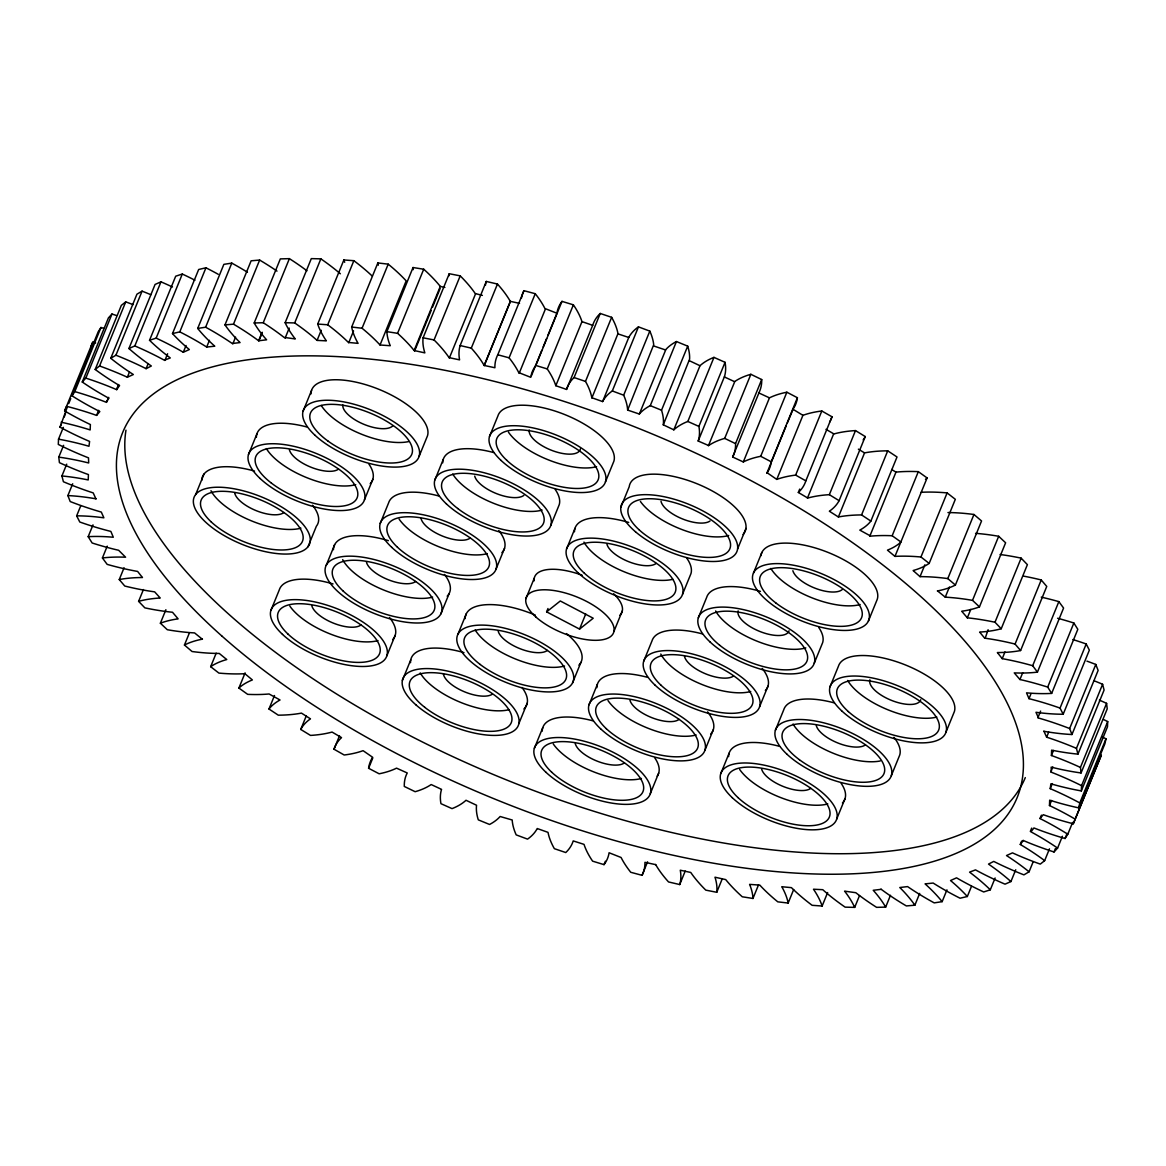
<?xml version="1.0" encoding="UTF-8"?>
<svg xmlns="http://www.w3.org/2000/svg" width="1166" height="1166" viewBox="0 0 1166 1166"><rect width="100%" height="100%" fill="white"/><g stroke="black" fill="none" stroke-linecap="round" stroke-linejoin="round"><path stroke-width="1.5" d="M1062.401 836.284L1057.591 848.09A151.784 62.468 22.2 0 0 1030.933 831.81L1033.936 827.962A149.073 61.346 22.2 0 0 1065.039 838.5L1067.794 834.229A151.784 62.468 22.2 0 0 1040.014 818.547L1043.264 814.699L1046.689 815.894A149.073 61.346 22.2 0 0 1073.288 823.764L1075.212 819.159A151.784 62.468 22.2 0 0 1050.726 806.143L1049.473 805.546L1049.677 800.168L1052.344 800.998A149.073 61.346 22.2 0 0 1078.739 807.878L1079.803 802.937A151.784 62.468 22.2 0 0 1050.245 788.668L1050.872 783.829A149.073 61.346 22.2 0 0 1081.319 790.912L1107.481 726.826L1107.7 721.579A151.784 62.468 22.2 0 0 1103.502 719.495M1081.319 790.912L1081.552 785.665A151.784 62.468 22.2 0 0 1051.353 772.227L1051.164 767.126A149.073 61.346 22.2 0 0 1081.057 772.956L1080.43 767.432A151.784 62.468 22.2 0 0 1054.195 756.515L1051.426 755.51L1051.63 750.146L1053.073 750.438A149.073 61.346 22.2 0 0 1077.938 754.125L1104.085 690.039L1102.599 684.267A151.784 62.468 22.2 0 0 1093.839 680.667M63.343 427.368L58.519 439.174L58.3 444.421A151.784 62.468 22.2 0 0 88.499 457.859L88.689 462.975A149.073 61.346 22.2 0 0 58.781 457.13L63.605 445.325M761.69 379.548L735.542 443.634A149.073 61.346 22.2 0 1 733.458 455.367L732.612 457.13L759.605 391.266A149.073 61.346 22.2 0 0 761.69 379.548L750.86 374.301L724.698 438.387A151.784 62.468 22.2 0 0 708.666 445.543L698.186 441.025L724.45 376.633A149.073 61.346 22.2 0 0 725.048 362.32L713.971 357.379L687.823 421.465A151.784 62.468 22.2 0 0 673.831 429.831L663.294 424.832L663.439 423.287A149.073 61.346 22.2 0 0 661.53 410.228L687.692 346.142L676.44 341.536A151.784 62.468 22.2 0 0 665.873 349.494L639.332 414.032L627.643 410.082L627.541 408.814A149.073 61.346 22.2 0 0 623.664 395.201L649.812 331.115L638.458 326.874A151.784 62.468 22.2 0 0 628.765 337.47L602.603 401.57L591.818 397.723A149.073 61.346 22.2 0 0 585.492 381.413L611.64 317.327L600.242 313.465A151.784 62.468 22.2 0 0 592.78 325.095L566.559 389.429L555.818 385.713A149.073 61.346 22.2 0 0 547.233 368.922L535.835 365.468A151.784 62.468 22.2 0 0 530.982 376.108L530.778 377.332L518.753 372.61A149.073 61.346 22.2 0 0 509.09 357.816L497.78 354.77A151.784 62.468 22.2 0 0 494.894 366.197L494.909 367.742L484.152 365.454L510.314 301.367L519.526 303.335M663.294 424.832L689.587 359.201A149.073 61.346 22.2 0 0 687.692 346.142M58.519 439.174A149.073 61.346 22.2 0 1 88.98 446.257L89.593 441.433A151.784 62.468 22.2 0 1 60.034 427.164L67.307 407.021M1101.87 736.664A151.784 62.468 22.2 0 1 1105.966 738.836L1104.887 743.791L1078.739 807.878M566.559 389.429L566.618 389.182A151.784 62.468 22.2 0 1 574.08 377.551L600.242 313.465M698.186 441.025L698.288 440.733A149.073 61.346 22.2 0 0 698.9 426.406L725.048 362.32M61.113 422.209A149.073 61.346 22.2 0 1 87.508 429.088L90.161 429.933L90.38 424.541L89.126 423.943A151.784 62.468 22.2 0 1 64.64 410.942L92.712 342.236A149.073 61.346 22.2 0 1 95.641 342.979M68.677 403.655L70.747 398.597M72.132 395.216L74.187 390.158M76.941 383.41L79.011 378.352M64.64 410.942L66.549 406.322A149.073 61.346 22.2 0 1 93.163 414.207L96.589 415.387L99.824 411.554A151.784 62.468 22.2 0 1 72.059 395.857L98.206 331.771L100.961 327.5A149.073 61.346 22.2 0 1 103.92 328.375M60.034 427.164L61.419 423.783M64.174 417.034L65.544 413.668M72.059 395.857L74.799 391.601L100.961 327.5M74.799 391.601A149.073 61.346 22.2 0 1 105.902 402.124L108.904 398.276A151.784 62.468 22.2 0 1 82.261 382.011L108.409 317.91L111.98 314.033A149.073 61.346 22.2 0 1 116.44 315.505M82.261 382.011L85.832 378.119L111.98 314.033M118.582 384.518L116.513 389.575L119.573 385.625L116.717 383.905A151.784 62.468 22.2 0 1 95.189 369.462L121.337 305.361L125.709 301.892A149.073 61.346 22.2 0 1 133.113 304.618M95.189 369.462L99.562 365.978L125.709 301.892M95.889 498.8L93.207 492.912L89.913 491.819A151.784 62.468 22.2 0 1 63.401 481.733L61.915 475.961L66.724 464.155M99.562 365.978A149.073 61.346 22.2 0 1 125.928 376.574L127.356 377.216L133.361 374.534L131.058 373.047A151.784 62.468 22.2 0 1 110.77 358.283L136.932 294.196L142.077 291.136A149.073 61.346 22.2 0 1 150.851 294.707M110.77 358.283L115.915 355.222L142.077 291.136M96.589 415.387L98.644 410.33M80.775 505.738L76.65 515.853A149.073 61.346 22.2 0 1 103.891 517.821L101.296 512.063A151.784 62.468 22.2 0 1 70.208 501.555L67.876 495.579L72.7 483.773M106.602 402.416L108.671 397.344M115.915 355.222A149.073 61.346 22.2 0 1 146.1 368.675L151.347 365.993A151.784 62.468 22.2 0 1 128.93 348.532L155.078 284.446L160.966 281.837A149.073 61.346 22.2 0 1 172.481 286.996M118.174 386.325L116.804 389.692L112.417 387.87A149.073 61.346 22.2 0 0 85.832 378.119M128.93 348.532L134.819 345.923L160.966 281.837M127.356 377.216L129.411 372.158M134.819 345.923A149.073 61.346 22.2 0 1 164.362 360.207L170.294 357.947A151.784 62.468 22.2 0 1 149.54 340.283L175.702 276.196L182.304 274.039A149.073 61.346 22.2 0 1 194.941 280.219M149.54 340.283L156.157 338.125L182.304 274.039M146.1 368.675L148.169 363.617M107.228 546.154L102.419 557.96A149.073 61.346 22.2 0 1 123.319 557.129L125.578 557.202L118.641 550.279A151.784 62.468 22.2 0 1 92.143 542.992L88.179 536.681L93.003 524.875M156.157 338.125A149.073 61.346 22.2 0 1 180.949 350.893L183.295 352.249L189.329 349.552L188.44 348.809A151.784 62.468 22.2 0 1 172.51 333.578L198.672 269.492L205.945 267.786A149.073 61.346 22.2 0 1 218.231 274.287M164.858 360.483L167.613 353.735M172.51 333.578L179.797 331.873L205.945 267.786M183.295 352.249L186.05 345.5M179.797 331.873A149.073 61.346 22.2 0 1 203.788 345.223L206.688 347.045L214.763 346.2A151.784 62.468 22.2 0 1 197.71 328.433L223.857 264.347L231.786 263.122A149.073 61.346 22.2 0 1 247.44 272.232M197.71 328.433L205.624 327.209L231.786 263.122M206.688 347.045L209.443 340.297M143.433 589.544L138.608 601.35A149.073 61.346 22.2 0 1 160.208 598.012L154.641 591.847A151.784 62.468 22.2 0 1 124.762 586.032L119.253 579.56L124.077 567.755M205.624 327.209A149.073 61.346 22.2 0 1 232.253 343.504L240.05 342.571A151.784 62.468 22.2 0 1 224.98 324.906L251.127 260.805L259.639 260.062A149.073 61.346 22.2 0 1 276.998 271.11M224.98 324.906L233.491 324.163L259.639 260.062M232.821 343.883L235.561 337.134M262.073 332.339L258.633 340.764L266.606 339.802L264.944 337.921A151.784 62.468 22.2 0 1 254.188 322.982L280.336 258.896L289.387 258.648A149.073 61.346 22.2 0 1 306.95 270.804M254.188 322.982L263.239 322.734L289.387 258.648M195.655 494.544L204.021 474.037M262.292 332.499L258.852 340.924L255.485 338.461A149.073 61.346 22.2 0 0 233.491 324.163M202.272 639.172L194.591 632.919L191.734 632.744A151.784 62.468 22.2 0 1 167.321 629.727L160.383 623.212L165.893 609.716M263.239 322.734A149.073 61.346 22.2 0 1 284.038 337.382L295.275 338.942L294.065 337.382A151.784 62.468 22.2 0 1 285.145 322.705L311.307 258.619L320.854 258.852A149.073 61.346 22.2 0 1 340.355 273.777M285.087 338.227L289.212 328.098M285.145 322.705L294.707 322.938L320.854 258.852M248.518 454.478L256.884 433.971M647.567 861.82L642.058 875.316L630.748 872.285A149.073 61.346 22.2 0 1 621.084 857.491L609.075 852.754L608.871 853.978A151.784 62.468 22.2 0 1 604.003 864.633L592.62 861.164A149.073 61.346 22.2 0 1 584.02 844.373L573.22 840.905A151.784 62.468 22.2 0 1 565.758 852.535L554.36 848.673A149.073 61.346 22.2 0 1 548.02 832.364L537.235 828.53A151.784 62.468 22.2 0 1 527.542 839.126L516.188 834.885A149.073 61.346 22.2 0 1 512.297 821.272L512.209 820.004L500.127 816.506A151.784 62.468 22.2 0 1 489.56 824.464L478.308 819.858A149.073 61.346 22.2 0 1 476.413 806.799L476.544 805.254L466.006 800.27A151.784 62.468 22.2 0 1 452.029 808.621L440.952 803.68A149.073 61.346 22.2 0 1 441.55 789.367L431.172 784.543A151.784 62.468 22.2 0 1 415.14 791.699L404.31 786.452A149.073 61.346 22.2 0 1 406.395 774.734L407.24 772.971L396.542 768.146L394.895 768.933A151.784 62.468 22.2 0 1 379.139 773.787L368.602 768.277A149.073 61.346 22.2 0 1 372.668 757.302L363.078 750.671L361.504 751.225A151.784 62.468 22.2 0 1 344.189 755L334.015 749.228A149.073 61.346 22.2 0 1 341.521 737.612L332.062 732.059A151.784 62.468 22.2 0 1 310.506 735.411L300.741 729.435A149.073 61.346 22.2 0 1 310.477 718.854L301.455 713.111A151.784 62.468 22.2 0 1 278.28 715.166L268.982 709.015A149.073 61.346 22.2 0 1 278.805 700.679L280.059 699.994L269.084 693.974A151.784 62.468 22.2 0 1 247.673 694.353L238.899 688.057A149.073 61.346 22.2 0 1 250.559 680.696L252.381 679.938L244.889 673.7A151.784 62.468 22.2 0 1 218.887 673.088L210.667 666.69A149.073 61.346 22.2 0 1 226.743 659.548L219.252 653.441A151.784 62.468 22.2 0 1 192.055 651.517L184.447 645.031L189.271 633.225M294.707 322.938A149.073 61.346 22.2 0 1 317.094 340.399L326.349 340.851A151.784 62.468 22.2 0 1 317.706 324.061L343.868 259.974L353.852 260.688A149.073 61.346 22.2 0 1 371.939 275.803M317.094 340.399L321.218 330.284M444.873 287.434L440.282 286.399L438.678 284.46A149.073 61.346 22.2 0 0 423.724 269.215L413.026 267.539L386.879 331.64A151.784 62.468 22.2 0 0 389.969 345.019L390.26 345.719L380.029 344.99L406.176 280.889L404.777 279.374A149.073 61.346 22.2 0 0 388.205 264.157L377.842 262.948L351.68 327.034A151.784 62.468 22.2 0 0 358.064 343.358L348.415 342.44A149.073 61.346 22.2 0 0 327.704 324.775L353.852 260.688M303.16 410.986L311.541 390.479M210.667 666.69L216.176 653.193M348.721 342.76L353.546 330.955M380.029 344.99L378.615 343.46A149.073 61.346 22.2 0 0 362.058 328.244L388.205 264.157M238.899 688.057L245.093 672.869M270.935 610.372L279.301 589.865A62.279 25.623 22.2 0 1 333.039 583.933M307.999 546.737A62.279 25.623 22.2 0 0 237.791 489.516A62.279 25.623 22.2 0 0 209.691 525.677A62.279 25.623 22.2 0 0 307.999 546.737L316.38 526.23A62.279 25.623 22.2 0 0 312.561 505.257M482.374 295.392L475.247 293.541A149.073 61.346 22.2 0 0 460.206 275.861L449.245 273.719L423.098 337.805A151.784 62.468 22.2 0 0 424.861 352.89L414.119 350.5L412.531 348.561A149.073 61.346 22.2 0 0 397.577 333.316L423.724 269.215M326.261 565.248L334.627 544.741M414.119 350.5L440.282 286.399M414.6 351.083L431.114 310.593M432.499 307.226L440.063 288.672M268.982 709.015L274.491 695.519M364.448 499.85L372.814 479.343M460.133 345.544L471.297 348.138A149.073 61.346 22.2 0 1 482.797 363.165L484.254 365.614L510.402 301.528L508.944 299.079A149.073 61.346 22.2 0 0 497.459 284.052L486.28 281.443L460.133 345.544A151.784 62.468 22.2 0 0 459.579 359.871L449.085 357.627A149.073 61.346 22.2 0 0 434.058 339.947L460.206 275.861M380.233 523.417L388.599 502.91A62.279 25.623 22.2 0 1 438.97 496.016M449.347 358.02L475.509 293.934M300.741 729.435L306.25 715.953M419.09 456.372L427.47 435.865A62.279 25.623 22.2 0 0 373.353 387.199A62.279 25.623 22.2 0 0 311.031 393.875M471.297 348.138L497.459 284.052M434.889 479.94L443.255 459.419M334.015 749.228L339.51 735.746M497.78 354.77L523.942 290.684L535.252 293.715A149.073 61.346 22.2 0 1 544.916 308.509L556.925 313.246L547.976 335.167M386.864 655.758L395.23 635.251M509.09 357.816L535.252 293.715M489.531 436.448L497.911 415.941A62.279 25.623 22.2 0 1 563.542 414.09A62.279 25.623 22.2 0 1 613.841 461.328L605.46 481.835M519.132 373.397L545.294 309.311M402.387 680.39L410.753 659.883M368.602 768.277L372.726 758.162M531.463 375.641L541.782 350.354M543.167 346.972L546.606 338.548M535.835 365.468L561.997 301.367L573.38 304.836A149.073 61.346 22.2 0 1 581.98 321.627L592.707 325.343M440.835 613.928A62.279 25.623 22.2 0 0 365.016 557.581A62.279 25.623 22.2 0 0 344.786 597.24A62.279 25.623 22.2 0 0 440.835 613.928L449.216 593.421M547.233 368.922L573.38 304.836M555.818 385.713L581.98 321.627M457.976 634.187L466.356 613.68M496.162 568.789L504.543 548.282M591.862 397.985L617.98 333.636A149.073 61.346 22.2 0 0 611.64 317.327M550.818 525.312L559.184 504.805A62.279 25.623 22.2 0 0 555.249 489.501M525.881 598.712L534.261 578.19M602.603 401.57A151.784 62.468 22.2 0 1 612.31 390.96L638.458 326.874M566.603 548.88L574.984 528.373M627.643 410.082L653.703 344.728A149.073 61.346 22.2 0 0 649.812 331.115M546.621 611.859L560.292 600.986L593.217 618.228L579.56 629.101L546.621 611.859L547.991 608.506M518.855 723.634L527.236 703.113M639.332 414.032L639.726 413.58A151.784 62.468 22.2 0 1 650.293 405.637L676.44 341.536M620.851 507.239L629.217 486.732A62.279 25.623 22.2 0 1 698.609 484.4A62.279 25.623 22.2 0 1 743.077 534.465M579.56 629.101L585.726 613.972M534.378 748.266L542.744 727.744M673.831 429.831L699.994 365.73A151.784 62.468 22.2 0 1 713.971 357.379M572.564 682.868A62.279 25.623 22.2 0 0 496.745 626.521A62.279 25.623 22.2 0 0 476.515 666.18A62.279 25.623 22.2 0 0 572.564 682.868L580.93 662.361M613.957 631.389L622.323 610.882M589.034 704.774L597.4 684.267M708.389 445.747L734.828 381.457A151.784 62.468 22.2 0 1 750.86 374.301M643.676 661.297L652.042 640.79A62.279 25.623 22.2 0 1 702.413 633.91M682.533 594.252L690.913 573.745A62.279 25.623 22.2 0 0 686.978 558.441M732.671 457.014L743.31 461.94L769.458 397.854L771.105 397.067A151.784 62.468 22.2 0 1 786.861 392.213L797.398 397.723A149.073 61.346 22.2 0 1 793.332 408.698L787.444 422.733M743.31 461.94L744.957 461.153A151.784 62.468 22.2 0 1 760.713 456.3L786.861 392.213M698.332 617.82L706.698 597.313A62.279 25.623 22.2 0 1 760.436 591.381M604.003 864.633L605.387 861.251M825.994 429.336L833.938 433.941A151.784 62.468 22.2 0 1 855.494 430.589L865.259 436.565L839.097 500.651L829.332 494.675A151.784 62.468 22.2 0 0 807.776 498.042L798.331 492.475A149.073 61.346 22.2 0 0 805.837 480.858L795.649 475.101A151.784 62.468 22.2 0 0 778.334 478.862L776.775 479.415L767.184 472.784A149.073 61.346 22.2 0 0 771.251 461.809L797.398 397.723M766.791 473.323L786.073 426.1M737.597 548.924L745.963 528.417M776.775 479.415L802.922 415.329L804.496 414.775A151.784 62.468 22.2 0 1 821.811 411L831.985 416.772L805.837 480.858M650.307 793.638L658.673 773.131M753.498 573.002L761.864 552.495M795.649 475.101L821.811 411M798.331 492.475L799.701 489.108M807.44 498.13L833.588 434.043M704.964 750.161L713.33 729.654M829.332 494.675L855.494 430.589M720.748 773.714L729.114 753.207M655.598 864.472L657.056 866.921A149.073 61.346 22.2 0 0 668.541 881.948L679.72 884.557L685.214 871.06M759.605 706.669L767.971 686.162M839.097 500.651A149.073 61.346 22.2 0 1 829.361 511.233L838.398 516.975L864.545 452.889A151.784 62.468 22.2 0 1 887.72 450.834L897.018 456.985L870.871 521.085A149.073 61.346 22.2 0 1 861.033 529.422L859.794 530.107L870.769 536.127A151.784 62.468 22.2 0 1 892.165 535.748L900.954 542.03A149.073 61.346 22.2 0 1 889.294 549.39L887.457 550.148L894.963 556.386A151.784 62.468 22.2 0 1 920.965 556.998L929.171 563.397L955.333 499.31L947.113 492.912A151.784 62.468 22.2 0 0 921.111 492.3M838.398 516.975A151.784 62.468 22.2 0 1 861.572 514.935L887.72 450.834M775.405 730.237L783.771 709.73A62.279 25.623 22.2 0 1 834.142 702.85M679.72 884.557A151.784 62.468 22.2 0 0 680.274 870.215L690.753 872.46A149.073 61.346 22.2 0 0 705.794 890.139L716.755 892.282L722.264 878.785M814.262 663.192L822.628 642.685A62.279 25.623 22.2 0 0 818.692 627.381M869.807 536.214L895.969 472.128L896.916 472.026A151.784 62.468 22.2 0 1 918.327 471.647L927.101 477.943L894.963 556.386M830.046 686.759L838.427 666.252A62.279 25.623 22.2 0 1 904.044 664.401A62.279 25.623 22.2 0 1 954.356 711.624L945.976 732.131M892.165 535.748L918.327 471.647M716.755 892.282A151.784 62.468 22.2 0 0 714.977 877.196L725.718 879.601L727.322 881.54A149.073 61.346 22.2 0 0 742.276 896.785L752.974 898.461L758.468 884.965M868.393 621.041A62.279 25.623 22.2 0 0 791.641 564.898A62.279 25.623 22.2 0 0 772.796 605.139A62.279 25.623 22.2 0 0 868.393 621.041L876.759 600.534A62.279 25.623 22.2 0 0 826.417 551.766A62.279 25.623 22.2 0 0 760.932 555.73M920.965 556.998L947.113 492.912M929.171 563.397A149.073 61.346 22.2 0 1 913.109 570.538L920.032 576.645L924.857 564.84M752.974 898.461A151.784 62.468 22.2 0 0 749.884 885.067L749.578 884.382L759.824 885.111L761.223 886.626A149.073 61.346 22.2 0 0 777.795 901.843L788.158 903.052L793.667 889.556M836.678 819.1L845.044 798.593M973.945 514.483L981.553 520.969L955.391 585.055L947.798 578.584L973.945 514.483A151.784 62.468 22.2 0 0 947.958 512.559M937.566 590.914L945.262 597.167L949.386 587.052M788.158 903.052A151.784 62.468 22.2 0 0 781.788 886.728L791.437 887.647A149.073 61.346 22.2 0 0 812.148 905.312L822.132 906.026L827.641 892.544M891.334 775.623L899.7 755.102A62.279 25.623 22.2 0 0 893.958 737.349M998.679 536.273L1005.617 542.788L979.455 606.874L972.517 600.359L998.679 536.273A151.784 62.468 22.2 0 0 975.563 533.343M1000.064 554.506A151.784 62.468 22.2 0 1 1021.139 558.135L1027.392 564.65L1001.23 628.751L994.992 622.236A151.784 62.468 22.2 0 0 969.85 618.097L967.343 617.834L970.782 609.41M822.132 906.026A151.784 62.468 22.2 0 0 813.489 889.235L822.759 889.687A149.073 61.346 22.2 0 0 845.146 907.148L854.693 907.381L859.517 895.575M1023.923 576.193A151.784 62.468 22.2 0 1 1041.238 579.968L1046.747 586.44L1020.6 650.541L1015.076 644.055A151.784 62.468 22.2 0 0 985.197 638.239L988.112 629.742M994.992 622.236L1021.139 558.135M854.693 907.381A151.784 62.468 22.2 0 0 845.787 892.704L844.578 891.145L855.8 892.704A149.073 61.346 22.2 0 0 876.613 907.352L885.664 907.104L890.474 895.299M1041.267 597.152A151.784 62.468 22.2 0 1 1058.845 601.627L1063.581 608.04L1037.434 672.126L1032.682 665.713A151.784 62.468 22.2 0 0 1002.235 658.659L1004.99 651.911M1015.076 644.055L1041.238 579.968M881 889.162L884.367 891.626A149.073 61.346 22.2 0 0 906.361 905.938L914.873 905.195L919.683 893.389M1043.687 731.242L1047.899 731.942A149.073 61.346 22.2 0 0 1071.962 734.522L1069.645 728.531A151.784 62.468 22.2 0 0 1038.542 718.023L1035.962 712.28A149.073 61.346 22.2 0 0 1063.188 714.233L1060.04 708.083A151.784 62.468 22.2 0 0 1028.995 698.667L1026.532 692.837L1029.563 693.1A149.073 61.346 22.2 0 0 1051.659 693.406L1047.695 687.095A151.784 62.468 22.2 0 0 1021.212 679.807L1019.929 679.53L1022.684 672.782M1032.682 665.713L1058.845 601.627M914.873 905.195A151.784 62.468 22.2 0 0 899.802 887.515L907.585 886.597A149.073 61.346 22.2 0 0 934.214 902.878L942.143 901.653L946.952 889.847M1028.995 698.667L1031.05 693.61M1047.695 687.095L1073.857 623.008A151.784 62.468 22.2 0 0 1057.591 618.257M1037.857 717.833L1040.611 711.085M942.143 901.653A151.784 62.468 22.2 0 0 925.075 883.886L933.164 883.056L936.05 884.863A149.073 61.346 22.2 0 0 960.055 898.214L967.328 896.508L971.467 886.393M1051.659 693.406L1077.821 629.319L1073.857 623.008M1077.938 754.125L1076.451 748.353A151.784 62.468 22.2 0 0 1049.939 738.267L1046.631 737.189L1048.7 732.131M1060.04 708.083L1086.202 643.982A151.784 62.468 22.2 0 0 1072.851 639.551M967.328 896.508A151.784 62.468 22.2 0 0 951.412 881.277L950.523 880.534L956.543 877.838L958.889 879.193A149.073 61.346 22.2 0 0 983.696 891.961L990.298 889.804L995.123 877.998M1063.188 714.233L1089.35 650.147L1086.202 643.982M1051.426 755.51L1053.496 750.452M1049.473 848.833L1044.663 860.639A151.784 62.468 22.2 0 0 1023.136 846.181L1020.279 844.476L1021.649 841.094M1050.785 772.009L1052.84 766.951M1069.645 728.531L1095.792 664.445A151.784 62.468 22.2 0 0 1086.931 661.122M1030.307 831.475L1031.677 828.108M990.298 889.804A151.784 62.468 22.2 0 0 969.558 872.139L975.49 869.88A149.073 61.346 22.2 0 0 1005.034 884.163L1010.922 881.554L1015.746 869.749M1071.962 734.522L1098.124 670.421L1095.792 664.445M1050.245 788.668L1052.315 783.596M1040.014 818.547L1041.398 815.165M1049.473 805.546L1051.543 800.488M1076.451 748.353L1102.599 684.267M1010.922 881.554A151.784 62.468 22.2 0 0 988.506 864.093L993.738 861.412A149.073 61.346 22.2 0 0 1023.923 874.864L1029.068 871.804L1033.207 861.689M1080.43 767.432L1106.578 703.346A151.784 62.468 22.2 0 0 1099.392 700.125M1081.057 772.956L1107.219 708.87L1106.578 703.346M1023.048 840.394L1027.421 842.231A149.073 61.346 22.2 0 0 1054.02 851.967L1055.39 848.586M1081.552 785.665L1107.7 721.579M1065.039 838.5L1067.109 833.428M1079.803 802.937L1105.966 738.836M1067.794 834.229L1072.618 822.424M1073.288 823.764L1101.36 755.058L1075.212 819.159M90.788 346.841L92.712 342.236M1020.279 844.476L1023.34 840.511M1054.02 851.967L1057.591 848.09M1044.663 860.639L1040.291 864.108A149.073 61.346 22.2 0 1 1013.924 853.527L1012.496 852.871L1006.491 855.553L1008.794 857.039A151.784 62.468 22.2 0 1 1029.068 871.804M202.461 639.128L199.561 639.74A149.073 61.346 22.2 0 0 184.447 645.031M937.377 590.958L940.292 590.346A149.073 61.346 22.2 0 0 955.391 585.055M881.219 889.323L873.247 890.285L874.894 892.165A151.784 62.468 22.2 0 1 885.664 907.104M920.032 576.645L920.586 576.645A151.784 62.468 22.2 0 1 947.798 578.584M945.262 597.167L948.118 597.342A151.784 62.468 22.2 0 1 972.517 600.359M317.706 324.061L327.704 324.775M351.68 327.034L362.058 328.244M386.879 331.64L397.577 333.316M96.166 498.844L91.954 498.144A149.073 61.346 22.2 0 0 67.876 495.579M423.098 337.805L434.058 339.947M655.686 864.633L644.944 862.344L644.944 863.889A151.784 62.468 22.2 0 1 642.058 875.316M618.024 333.899L628.765 337.47M653.791 345.996L665.495 349.946M574.08 377.551L585.492 381.413M612.31 390.96L623.664 395.201M650.293 405.637L661.53 410.228M687.823 421.465L698.9 426.406M724.348 376.924L734.551 381.661M758.818 392.927L769.458 397.854M689.456 360.746L699.994 365.73M724.698 438.387L735.542 443.634M760.713 456.3L771.251 461.809M858.365 449.158L864.545 452.889M792.953 409.237L802.922 415.329M891.669 469.504L895.969 472.128M861.572 514.935L870.871 521.085M138.608 601.35L144.861 607.865A151.784 62.468 22.2 0 0 170.003 611.99L172.495 612.252L178.136 618.869L177.086 619A149.073 61.346 22.2 0 0 160.383 623.212M1002.235 658.659L997.382 652.552A149.073 61.346 22.2 0 0 1020.6 650.541M967.343 617.834L961.702 611.217L962.752 611.086A149.073 61.346 22.2 0 0 979.455 606.874M1019.929 679.53L1014.26 672.884L1016.519 672.971A149.073 61.346 22.2 0 0 1037.434 672.126M984.672 638.166L979.644 632.074A149.073 61.346 22.2 0 0 1001.23 628.751M102.419 557.96L107.155 564.373A151.784 62.468 22.2 0 0 137.603 571.427L142.456 577.534A149.073 61.346 22.2 0 0 119.253 579.56M76.65 515.853L79.798 522.018A151.784 62.468 22.2 0 0 110.857 531.419L113.306 537.249L110.274 536.987A149.073 61.346 22.2 0 0 88.179 536.681M1043.964 731.286L1046.631 737.189M58.781 457.13L59.422 462.654A151.784 62.468 22.2 0 0 85.643 473.571L88.427 474.577L88.208 479.94L86.78 479.649A149.073 61.346 22.2 0 0 61.915 475.961M596.89 687.663A62.279 25.623 22.2 0 1 647.771 677.388M707.587 711.887A62.279 25.623 22.2 0 1 710.721 733.997M696.131 734.959A54.685 22.504 22.2 0 1 607.967 700.533M408.814 441.55A54.685 22.504 22.2 0 1 321.248 405.447M542.117 510.081A54.685 22.504 22.2 0 1 493.233 503.158A54.685 22.504 22.2 0 1 452.772 474.052M523.869 495.375A27.343 11.252 22.2 0 1 496.789 493.728A27.343 11.252 22.2 0 1 474.708 476.122M672.826 579.298A54.685 22.504 22.2 0 1 623.344 571.442A54.685 22.504 22.2 0 1 583.977 542.103M656.094 563.455A27.343 11.252 22.2 0 1 629.028 561.823A27.343 11.252 22.2 0 1 606.932 544.216M805.823 647.888A54.685 22.504 22.2 0 1 756.005 640.761A54.685 22.504 22.2 0 1 715.647 610.955M789.047 630.806A27.343 11.252 22.2 0 1 760.232 631.622A27.343 11.252 22.2 0 1 738.151 610.882M936.794 717.046A54.685 22.504 22.2 0 1 887.618 709.671A54.685 22.504 22.2 0 1 847.667 680.448M920.761 699.746A27.343 11.252 22.2 0 1 891.946 700.562A27.343 11.252 22.2 0 1 869.865 679.822M596.584 466.662A54.685 22.504 22.2 0 1 508.434 432.149M580.376 448.968A27.343 11.252 22.2 0 1 552.538 450.674A27.343 11.252 22.2 0 1 529.233 429.992M728.706 535.486A54.685 22.504 22.2 0 1 640.411 501.467M710.021 520.998A27.343 11.252 22.2 0 1 682.62 518.987A27.343 11.252 22.2 0 1 661.005 501.322M860.144 604.513A54.685 22.504 22.2 0 1 811.215 597.517A54.685 22.504 22.2 0 1 770.828 568.41M842.1 589.661A27.343 11.252 22.2 0 1 815.253 588.276A27.343 11.252 22.2 0 1 792.851 570.713M509.294 709.628A54.685 22.504 22.2 0 1 460.06 702.151A54.685 22.504 22.2 0 1 420.226 672.913M338.563 469.067A27.343 11.252 22.2 0 1 311.482 467.42A27.343 11.252 22.2 0 1 289.401 449.814M733.501 676.047A27.343 11.252 22.2 0 1 706.1 674.035A27.343 11.252 22.2 0 1 684.5 656.371M470.117 538.124A27.343 11.252 22.2 0 1 442.788 536.2A27.343 11.252 22.2 0 1 421.072 518.549M534.13 580.857A47.092 19.385 22.2 0 1 582.198 575.261M613.622 593.771A47.092 19.385 22.2 0 1 619.816 615.313M865.449 744.826A27.343 11.252 22.2 0 1 838.369 743.194A27.343 11.252 22.2 0 1 816.287 725.587M831.985 416.772A149.073 61.346 22.2 0 1 829.594 422.107M355.732 484.633A54.685 22.504 22.2 0 1 306.847 477.696A54.685 22.504 22.2 0 1 266.387 448.589M574.474 531.769A62.279 25.623 22.2 0 1 628.707 522.426M827.802 803.928A54.685 22.504 22.2 0 1 739.638 769.414M865.259 436.565A149.073 61.346 22.2 0 1 863.146 439.903M392.782 425.838A27.343 11.252 22.2 0 1 363.544 424.176A27.343 11.252 22.2 0 1 342.804 404.85M927.101 477.943A149.073 61.346 22.2 0 1 925.483 479.343M413.201 269.681A151.784 62.468 22.2 0 1 413.026 267.539M449.085 275.744A151.784 62.468 22.2 0 1 449.245 273.719M485.435 285.306A151.784 62.468 22.2 0 1 486.28 281.443M521.464 298.102A151.784 62.468 22.2 0 1 523.942 290.684M557.129 312.022A151.784 62.468 22.2 0 1 561.997 301.367M810.793 788.303A27.343 11.252 22.2 0 1 783.727 786.671A27.343 11.252 22.2 0 1 761.631 769.064M410.534 662.652A62.279 25.623 22.2 0 1 463.981 652.639M522.018 687.488A62.279 25.623 22.2 0 1 523.898 708.972M1025.308 777.591A483.045 198.774 22.2 0 1 523.68 786.715A483.045 198.774 22.2 0 1 125.972 430.152M679.078 719.364A27.343 11.252 22.2 0 1 651.998 717.731A27.343 11.252 22.2 0 1 629.917 700.125M442.745 462.815A62.279 25.623 22.2 0 1 493.626 452.539M256.374 437.367A62.279 25.623 22.2 0 1 307.256 427.077M368.879 464.039A62.279 25.623 22.2 0 1 370.205 483.701M498.786 530.53A62.279 25.623 22.2 0 1 501.919 552.64M762.229 668.41A62.279 25.623 22.2 0 1 765.362 690.52M201.747 480.334A62.279 25.623 22.2 0 1 254.538 471.093M444.479 574.444A62.279 25.623 22.2 0 1 447.19 596.19M333.447 549.682A62.279 25.623 22.2 0 1 388.38 540.66M566.501 633.575A62.279 25.623 22.2 0 1 578.919 665.145M465.176 618.621A62.279 25.623 22.2 0 1 535.325 615.123M728.619 756.603A62.279 25.623 22.2 0 1 779.486 746.327M841.123 783.275A62.279 25.623 22.2 0 1 842.435 802.951M389.488 617.484A62.279 25.623 22.2 0 1 392.621 639.595M542.248 731.14A62.279 25.623 22.2 0 1 593.115 720.865M654.753 757.827A62.279 25.623 22.2 0 1 657.187 776.133M564.563 665.99A54.685 22.504 22.2 0 1 515.693 659.082A54.685 22.504 22.2 0 1 475.203 629.99M547.35 650.424A27.343 11.252 22.2 0 1 520.284 648.792A27.343 11.252 22.2 0 1 498.188 631.185M492.037 694.382A27.343 11.252 22.2 0 1 464.024 691.613A27.343 11.252 22.2 0 1 443.386 673.861M641.431 778.465A54.685 22.504 22.2 0 1 553.267 743.952M624.422 762.856A27.343 11.252 22.2 0 1 597.342 761.209A27.343 11.252 22.2 0 1 575.261 743.602M750.729 691.496A54.685 22.504 22.2 0 1 700.635 683.946A54.685 22.504 22.2 0 1 660.787 654.039M487.286 553.617A54.685 22.504 22.2 0 1 399.122 519.118M432.63 597.094A54.685 22.504 22.2 0 1 382.535 589.544A54.685 22.504 22.2 0 1 342.687 559.636M415.635 581.484A27.343 11.252 22.2 0 1 388.555 579.852A27.343 11.252 22.2 0 1 366.474 562.245M300.915 528.154A54.685 22.504 22.2 0 1 250.821 520.604A54.685 22.504 22.2 0 1 210.973 490.697M283.906 512.544A27.343 11.252 22.2 0 1 256.841 510.912A27.343 11.252 22.2 0 1 234.745 493.305M880.228 760.975A54.685 22.504 22.2 0 1 793.069 724.013M377.988 640.586A54.685 22.504 22.2 0 1 289.824 606.072M360.979 624.961A27.343 11.252 22.2 0 1 333.899 623.329A27.343 11.252 22.2 0 1 311.818 605.722M344.699 262.292A151.784 62.468 22.2 0 1 343.868 259.974M378.338 265.178A151.784 62.468 22.2 0 1 377.842 262.948M480.159 664.445A54.685 22.504 22.2 0 0 565.262 680.463A54.685 22.504 22.2 0 0 500.389 630.675A54.685 22.504 22.2 0 0 480.159 664.445M600.592 728.779A62.279 25.623 22.2 0 0 700.999 755.728A62.279 25.623 22.2 0 0 639.391 697.895A62.279 25.623 22.2 0 0 600.592 728.779M606.305 728.677A54.685 22.504 22.2 0 0 694.455 752.259A54.685 22.504 22.2 0 0 640.221 701.48A54.685 22.504 22.2 0 0 606.305 728.677M314.718 434.991A62.279 25.623 22.2 0 0 415.14 461.94A62.279 25.623 22.2 0 0 353.531 404.106A62.279 25.623 22.2 0 0 314.718 434.991M328.112 441.156A54.685 22.504 22.2 0 0 411.685 454.521A54.685 22.504 22.2 0 0 343.591 405.374A54.685 22.504 22.2 0 0 328.112 441.156M424.788 707.354A54.685 22.504 22.2 0 0 510.387 724.319A54.685 22.504 22.2 0 0 446.695 674.342A54.685 22.504 22.2 0 0 424.788 707.354M719.553 645.133A54.685 22.504 22.2 0 0 805.721 663.294A54.685 22.504 22.2 0 0 743.616 613.097A54.685 22.504 22.2 0 0 719.553 645.133M536.025 617.12A47.092 19.385 22.2 0 0 611.45 635.82A47.092 19.385 22.2 0 0 562.289 592.197A47.092 19.385 22.2 0 0 536.025 617.12M222.21 636.33A483.045 198.774 22.2 0 0 995.91 828.108A483.045 198.774 22.2 0 0 491.644 380.684A483.045 198.774 22.2 0 0 222.21 636.33M271.328 483.045A54.685 22.504 22.2 0 0 356.461 499.121A54.685 22.504 22.2 0 0 291.646 449.318A54.685 22.504 22.2 0 0 271.328 483.045M584.37 573.22A54.685 22.504 22.2 0 0 672.33 596.103A54.685 22.504 22.2 0 0 617.018 545.367A54.685 22.504 22.2 0 0 584.37 573.22M578.161 572.87A62.279 25.623 22.2 0 0 678.583 599.834A62.279 25.623 22.2 0 0 616.974 541.986A62.279 25.623 22.2 0 0 578.161 572.87M737.961 797.559A54.685 22.504 22.2 0 0 826.14 821.228A54.685 22.504 22.2 0 0 772.038 770.449A54.685 22.504 22.2 0 0 737.961 797.559M638.895 529.612A54.685 22.504 22.2 0 0 726.899 552.699A54.685 22.504 22.2 0 0 671.878 501.934A54.685 22.504 22.2 0 0 638.895 529.612M635.528 531.813A62.279 25.623 22.2 0 0 734.711 554.972A62.279 25.623 22.2 0 0 667.433 497.459A62.279 25.623 22.2 0 0 635.528 531.813M415.781 704.73A62.279 25.623 22.2 0 0 515.532 729.493A62.279 25.623 22.2 0 0 450.557 671.791A62.279 25.623 22.2 0 0 415.781 704.73M775.725 602.851A54.685 22.504 22.2 0 0 860.902 619.015A54.685 22.504 22.2 0 0 796.203 569.197A54.685 22.504 22.2 0 0 775.725 602.851M709.89 641.81A62.279 25.623 22.2 0 0 810.297 668.774A62.279 25.623 22.2 0 0 748.703 610.94A62.279 25.623 22.2 0 0 709.89 641.81M848.352 711.581A54.685 22.504 22.2 0 0 936.079 733.72A54.685 22.504 22.2 0 0 879.63 683.028A54.685 22.504 22.2 0 0 848.352 711.581M841.604 710.75A62.279 25.623 22.2 0 0 942.026 737.714A62.279 25.623 22.2 0 0 880.417 679.88A62.279 25.623 22.2 0 0 841.604 710.75M342.804 590.725A54.685 22.504 22.2 0 0 430.968 614.409A54.685 22.504 22.2 0 0 376.88 563.615A54.685 22.504 22.2 0 0 342.804 590.725M732.306 797.719A62.279 25.623 22.2 0 0 832.728 824.668A62.279 25.623 22.2 0 0 771.12 766.834A62.279 25.623 22.2 0 0 732.306 797.719M551.591 772.096A54.685 22.504 22.2 0 0 639.77 795.766A54.685 22.504 22.2 0 0 585.667 744.987A54.685 22.504 22.2 0 0 551.591 772.096M545.936 772.256A62.279 25.623 22.2 0 0 646.358 799.22A62.279 25.623 22.2 0 0 584.749 741.372A62.279 25.623 22.2 0 0 545.936 772.256M282.493 634.377A62.279 25.623 22.2 0 0 382.914 661.326A62.279 25.623 22.2 0 0 321.306 603.492A62.279 25.623 22.2 0 0 282.493 634.377M288.148 634.217A54.685 22.504 22.2 0 0 376.327 657.886A54.685 22.504 22.2 0 0 322.224 607.092A54.685 22.504 22.2 0 0 288.148 634.217M260.076 478.468A62.279 25.623 22.2 0 0 360.483 505.432A62.279 25.623 22.2 0 0 298.875 447.584A62.279 25.623 22.2 0 0 260.076 478.468M397.46 547.248A54.685 22.504 22.2 0 0 485.624 570.917A54.685 22.504 22.2 0 0 431.537 520.138A54.685 22.504 22.2 0 0 397.46 547.248M211.075 521.785A54.685 22.504 22.2 0 0 299.254 545.455A54.685 22.504 22.2 0 0 245.151 494.675A54.685 22.504 22.2 0 0 211.075 521.785M391.791 547.408A62.279 25.623 22.2 0 0 492.212 574.372A62.279 25.623 22.2 0 0 430.604 516.538A62.279 25.623 22.2 0 0 391.791 547.408M660.903 685.127A54.685 22.504 22.2 0 0 749.068 708.811A54.685 22.504 22.2 0 0 694.98 658.018A54.685 22.504 22.2 0 0 660.903 685.127M799.395 759.707A54.685 22.504 22.2 0 0 883.682 774.268A54.685 22.504 22.2 0 0 817.016 724.815A54.685 22.504 22.2 0 0 799.395 759.707M655.234 685.287A62.279 25.623 22.2 0 0 755.655 712.251A62.279 25.623 22.2 0 0 694.047 654.418A62.279 25.623 22.2 0 0 655.234 685.287M786.963 754.227A62.279 25.623 22.2 0 0 887.37 781.191A62.279 25.623 22.2 0 0 825.761 723.357A62.279 25.623 22.2 0 0 786.963 754.227M446.447 503.931A62.279 25.623 22.2 0 0 546.854 530.894A62.279 25.623 22.2 0 0 485.26 473.046A62.279 25.623 22.2 0 0 446.447 503.931M457.713 508.507A54.685 22.504 22.2 0 0 542.831 524.569A54.685 22.504 22.2 0 0 478.002 474.781A54.685 22.504 22.2 0 0 457.713 508.507M501.089 460.453A62.279 25.623 22.2 0 0 601.51 487.403A62.279 25.623 22.2 0 0 539.902 429.569A62.279 25.623 22.2 0 0 501.089 460.453M506.758 460.293A54.685 22.504 22.2 0 0 594.922 483.963A54.685 22.504 22.2 0 0 540.835 433.169A54.685 22.504 22.2 0 0 506.758 460.293"/></g></svg>
